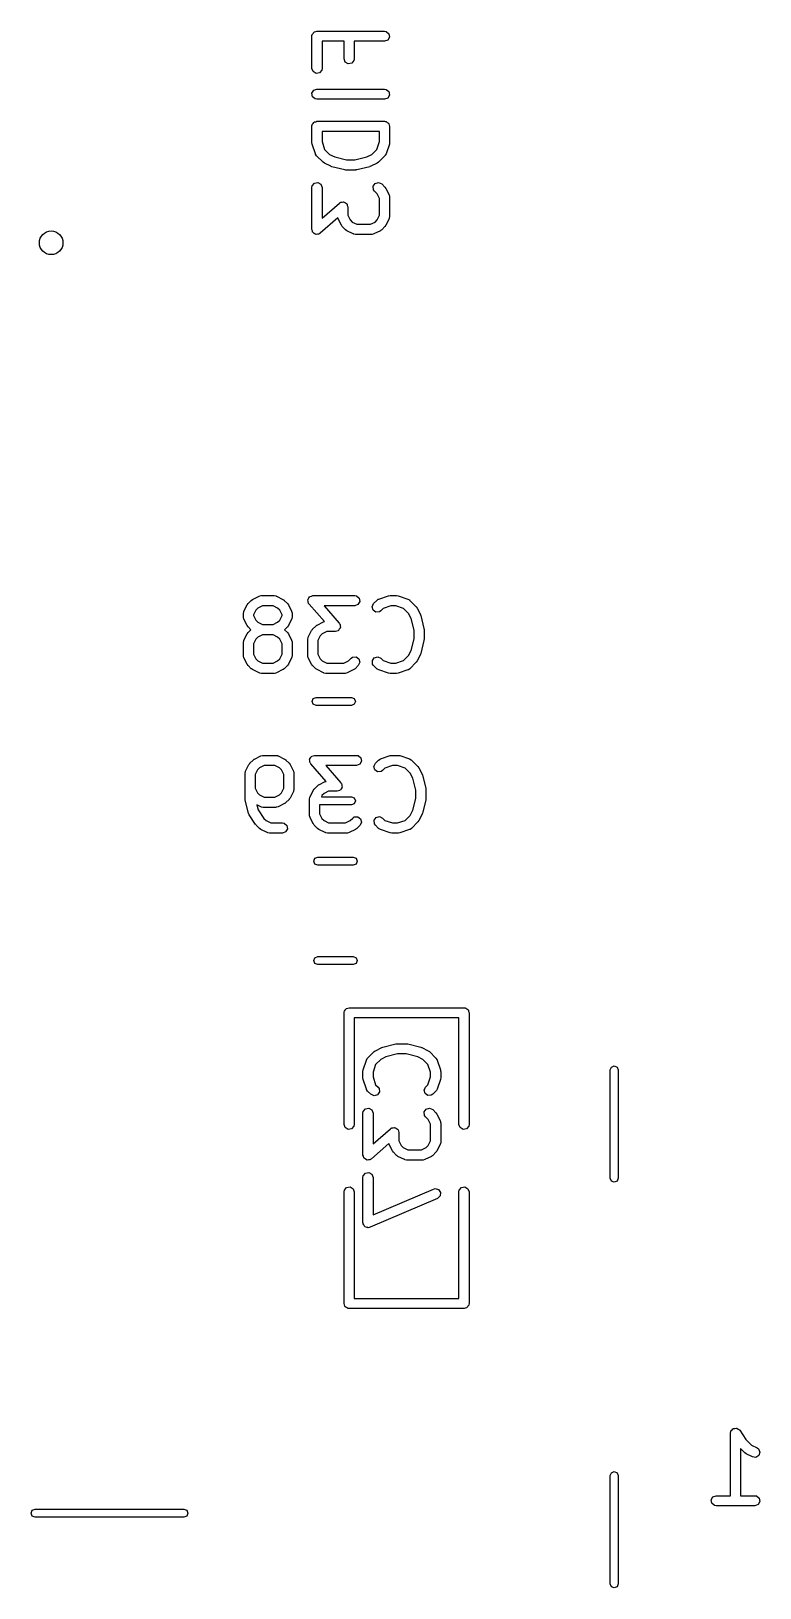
# Model space of a CAD drawing. Extents: x 0.35 to 2.92, y 0.34 to 2.34.
# Drawn here: x 0.388 to 0.813, y 1.217 to 2.123 of the extents above; entities that cross this region are included whole.
import ezdxf

# ---------------------------------------------------------------- set-up
doc = ezdxf.new("R2010")
doc.units = 0
doc.header["$MEASUREMENT"] = 0
doc.layers.add('BLACK', color=7, linetype='CONTINUOUS')

msp = doc.modelspace()

# ---------------------------------------------------------------- linework, layer by layer
at = {"layer": 'BLACK', "linetype": 'CONTINUOUS'}
for p, q in [((0.551954, 2.12093), (0.552021, 2.12132)), ((0.552021, 2.12132), (0.552514, 2.1219)), ((0.552514, 2.1219), (0.552898, 2.12257)), ((0.552898, 2.12257), (0.553148, 2.12266)), ((0.553148, 2.12266), (0.55332, 2.12286)), ((0.55332, 2.12286), (0.554075, 2.123)), ((0.554075, 2.123), (0.554796, 2.12326)), ((0.554796, 2.12326), (0.594166, 2.12326)), ((0.594166, 2.12326), (0.595176, 2.12308)), ((0.595176, 2.12308), (0.596723, 2.12178)), ((0.596723, 2.12178), (0.597074, 2.11979)), ((0.551843, 2.12031), (0.551911, 2.12069)), ((0.551843, 2.10156), (0.551843, 2.12031)), ((0.551888, 2.12082), (0.551954, 2.12093)), ((0.551911, 2.12069), (0.551888, 2.12082)), ((0.570591, 2.11735), (0.557749, 2.11735)), ((0.557749, 2.11735), (0.557749, 2.10156)), ((0.570591, 2.10718), (0.570591, 2.11735)), ((0.594166, 2.11735), (0.576496, 2.11735)), ((0.576496, 2.11735), (0.576496, 2.10718)), ((0.596064, 2.11804), (0.594166, 2.11735)), ((0.597074, 2.11979), (0.596064, 2.11804)), ((0.571282, 2.10528), (0.570591, 2.10718)), ((0.573031, 2.10427), (0.571282, 2.10528)), ((0.57502, 2.10463), (0.573031, 2.10427)), ((0.576318, 2.10617), (0.57502, 2.10463)), ((0.576496, 2.10718), (0.576318, 2.10617)), ((0.552534, 2.09966), (0.551843, 2.10156)), ((0.554283, 2.09865), (0.552534, 2.09966)), ((0.556272, 2.099), (0.554283, 2.09865)), ((0.557571, 2.10055), (0.556272, 2.099)), ((0.557749, 2.10156), (0.557571, 2.10055)), ((0.551888, 2.08707), (0.552898, 2.08882)), ((0.552239, 2.08508), (0.551888, 2.08707)), ((0.553786, 2.08379), (0.552239, 2.08508)), ((0.552898, 2.08882), (0.554796, 2.08951)), ((0.554796, 2.08951), (0.594166, 2.08951)), ((0.594166, 2.08951), (0.595176, 2.08933)), ((0.595176, 2.08933), (0.596723, 2.08804)), ((0.597074, 2.08605), (0.596064, 2.0843)), ((0.596723, 2.08804), (0.597074, 2.08605)), ((0.554796, 2.08361), (0.553786, 2.08379)), ((0.594166, 2.08361), (0.554796, 2.08361)), ((0.596064, 2.0843), (0.594166, 2.08361)), ((0.551843, 2.06781), (0.551911, 2.0682)), ((0.551843, 2.05844), (0.551843, 2.06781)), ((0.551888, 2.06832), (0.551954, 2.06844)), ((0.551911, 2.0682), (0.551888, 2.06832)), ((0.551954, 2.06844), (0.552021, 2.06882)), ((0.552021, 2.06882), (0.552514, 2.06941)), ((0.552514, 2.06941), (0.552898, 2.07007)), ((0.552898, 2.07007), (0.553148, 2.07017)), ((0.553148, 2.07017), (0.55332, 2.07037)), ((0.55332, 2.07037), (0.554075, 2.0705)), ((0.554075, 2.0705), (0.554796, 2.07076)), ((0.554796, 2.07076), (0.594166, 2.07076)), ((0.594166, 2.07076), (0.59455, 2.0707)), ((0.59455, 2.0707), (0.594679, 2.07072)), ((0.594679, 2.07072), (0.594792, 2.07065)), ((0.594792, 2.07065), (0.595176, 2.07059)), ((0.595176, 2.07059), (0.595764, 2.07009)), ((0.595764, 2.07009), (0.596428, 2.06971)), ((0.596428, 2.06971), (0.596519, 2.06946)), ((0.596519, 2.06946), (0.596723, 2.06929)), ((0.596723, 2.06929), (0.596856, 2.06853)), ((0.596856, 2.06853), (0.597119, 2.06781)), ((0.597119, 2.06781), (0.597119, 2.05844)), ((0.551865, 2.05838), (0.551843, 2.05844)), ((0.551995, 2.0575), (0.551865, 2.05838)), ((0.591213, 2.06486), (0.557749, 2.06486)), ((0.557749, 2.06486), (0.557749, 2.05892)), ((0.557749, 2.05892), (0.559252, 2.05441)), ((0.589711, 2.05441), (0.591213, 2.05892)), ((0.591213, 2.05892), (0.591213, 2.06486)), ((0.597119, 2.05844), (0.596966, 2.05757)), ((0.55387, 2.05188), (0.551995, 2.0575)), ((0.553979, 2.05174), (0.55387, 2.05188)), ((0.553995, 2.05157), (0.553979, 2.05174)), ((0.554583, 2.05073), (0.553995, 2.05157)), ((0.558332, 2.04698), (0.554583, 2.05073)), ((0.559252, 2.05441), (0.562169, 2.05149)), ((0.562169, 2.05149), (0.5652, 2.04998)), ((0.5652, 2.04998), (0.572032, 2.04827)), ((0.57693, 2.04827), (0.583762, 2.04998)), ((0.583762, 2.04998), (0.586793, 2.05149)), ((0.586793, 2.05149), (0.589711, 2.05441)), ((0.594379, 2.05073), (0.59063, 2.04698)), ((0.594454, 2.05089), (0.594379, 2.05073)), ((0.594604, 2.05098), (0.594454, 2.05089)), ((0.595093, 2.05188), (0.594604, 2.05098)), ((0.596967, 2.0575), (0.595093, 2.05188)), ((0.596966, 2.05757), (0.596967, 2.0575)), ((0.558391, 2.04695), (0.558332, 2.04698)), ((0.5591, 2.04642), (0.558391, 2.04695)), ((0.562849, 2.04455), (0.5591, 2.04642)), ((0.562988, 2.04453), (0.562849, 2.04455)), ((0.563454, 2.04433), (0.562988, 2.04453)), ((0.570953, 2.04245), (0.563454, 2.04433)), ((0.571089, 2.04246), (0.570953, 2.04245)), ((0.571669, 2.04236), (0.571089, 2.04246)), ((0.577293, 2.04236), (0.571669, 2.04236)), ((0.572032, 2.04827), (0.57693, 2.04827)), ((0.577421, 2.04241), (0.577293, 2.04236)), ((0.578009, 2.04245), (0.577421, 2.04241)), ((0.585508, 2.04433), (0.578009, 2.04245)), ((0.585624, 2.0444), (0.585508, 2.04433)), ((0.586113, 2.04455), (0.585624, 2.0444)), ((0.589862, 2.04642), (0.586113, 2.04455)), ((0.589906, 2.04647), (0.589862, 2.04642)), ((0.59063, 2.04698), (0.589906, 2.04647)), ((0.551843, 2.03219), (0.552021, 2.0332)), ((0.551843, 2.00782), (0.551843, 2.03219)), ((0.552021, 2.0332), (0.55332, 2.03475)), ((0.55332, 2.03475), (0.555309, 2.0351)), ((0.555309, 2.0351), (0.557058, 2.03409)), ((0.557058, 2.03409), (0.557749, 2.03219)), ((0.557749, 2.03219), (0.557749, 2.01433)), ((0.587564, 2.03296), (0.588723, 2.03461)), ((0.58774, 2.03094), (0.587564, 2.03296)), ((0.588329, 2.0301), (0.58774, 2.03094)), ((0.588723, 2.03461), (0.590674, 2.03513)), ((0.590674, 2.03513), (0.592504, 2.03428)), ((0.592504, 2.03428), (0.594379, 2.0324)), ((0.594379, 2.0324), (0.594886, 2.03168)), ((0.594886, 2.03168), (0.594932, 2.03164)), ((0.594932, 2.03164), (0.596807, 2.02789)), ((0.557749, 2.01433), (0.56785, 2.02317)), ((0.56785, 2.02317), (0.56823, 2.0234)), ((0.56823, 2.0234), (0.568318, 2.0235)), ((0.568318, 2.0235), (0.568438, 2.02352)), ((0.568438, 2.02352), (0.568727, 2.0237)), ((0.568727, 2.0237), (0.569523, 2.02371)), ((0.569523, 2.02371), (0.570307, 2.02385)), ((0.570307, 2.02385), (0.570511, 2.02373)), ((0.570511, 2.02373), (0.570746, 2.02374)), ((0.570746, 2.02374), (0.571367, 2.02324)), ((0.571367, 2.02324), (0.572056, 2.02284)), ((0.572056, 2.02284), (0.572137, 2.02262)), ((0.572137, 2.02262), (0.57232, 2.02247)), ((0.57232, 2.02247), (0.572475, 2.02169)), ((0.572475, 2.02169), (0.572747, 2.02094)), ((0.589865, 2.02857), (0.588329, 2.0301)), ((0.591213, 2.02587), (0.589865, 2.02857)), ((0.591213, 2.01602), (0.591213, 2.02587)), ((0.596807, 2.02789), (0.597099, 2.0269)), ((0.597099, 2.0269), (0.597058, 2.02673)), ((0.597058, 2.02673), (0.597119, 2.02657)), ((0.597119, 2.02657), (0.597119, 2.01532)), ((0.566985, 2.01456), (0.55674, 2.0056)), ((0.567153, 2.014), (0.566985, 2.01456)), ((0.569028, 2.01025), (0.567153, 2.014)), ((0.572747, 2.02094), (0.572747, 2.01602)), ((0.572747, 2.01602), (0.574096, 2.01332)), ((0.574096, 2.01332), (0.575293, 2.01212)), ((0.588667, 2.01212), (0.589865, 2.01332)), ((0.589865, 2.01332), (0.591213, 2.01602)), ((0.596807, 2.014), (0.594932, 2.01025)), ((0.596827, 2.01417), (0.596807, 2.014)), ((0.596941, 2.01431), (0.596827, 2.01417)), ((0.597119, 2.01532), (0.596941, 2.01431)), ((0.552116, 2.00707), (0.551843, 2.00782)), ((0.55227, 2.00629), (0.552116, 2.00707)), ((0.552454, 2.00614), (0.55227, 2.00629)), ((0.552534, 2.00592), (0.552454, 2.00614)), ((0.553224, 2.00552), (0.552534, 2.00592)), ((0.553844, 2.00502), (0.553224, 2.00552)), ((0.554079, 2.00503), (0.553844, 2.00502)), ((0.554283, 2.00491), (0.554079, 2.00503)), ((0.555067, 2.00505), (0.554283, 2.00491)), ((0.555863, 2.00507), (0.555067, 2.00505)), ((0.556152, 2.00524), (0.555863, 2.00507)), ((0.556272, 2.00526), (0.556152, 2.00524)), ((0.556361, 2.00537), (0.556272, 2.00526)), ((0.55674, 2.0056), (0.556361, 2.00537)), ((0.569075, 2.0102), (0.569028, 2.01025)), ((0.569581, 2.00948), (0.569075, 2.0102)), ((0.571456, 2.00761), (0.569581, 2.00948)), ((0.571514, 2.00758), (0.571456, 2.00761)), ((0.572223, 2.00705), (0.571514, 2.00758)), ((0.575973, 2.00518), (0.572223, 2.00705)), ((0.575293, 2.01212), (0.57799, 2.01077)), ((0.576148, 2.00516), (0.575973, 2.00518)), ((0.576283, 2.00504), (0.576148, 2.00516)), ((0.577293, 2.00487), (0.576283, 2.00504)), ((0.586667, 2.00487), (0.577293, 2.00487)), ((0.57799, 2.01077), (0.58597, 2.01077)), ((0.58597, 2.01077), (0.588667, 2.01212)), ((0.586833, 2.00493), (0.586667, 2.00487)), ((0.587005, 2.00489), (0.586833, 2.00493)), ((0.587988, 2.00518), (0.587005, 2.00489)), ((0.591737, 2.00705), (0.587988, 2.00518)), ((0.591781, 2.0071), (0.591737, 2.00705)), ((0.592504, 2.00761), (0.591781, 2.0071)), ((0.594379, 2.00948), (0.592504, 2.00761)), ((0.594406, 2.00954), (0.594379, 2.00948)), ((0.594932, 2.01025), (0.594406, 2.00954)), ((0.512276, 1.78543), (0.514151, 1.78918)), ((0.514151, 1.78918), (0.514677, 1.78989)), ((0.514677, 1.78989), (0.514704, 1.78994)), ((0.514704, 1.78994), (0.516579, 1.79182)), ((0.516579, 1.79182), (0.517302, 1.79232)), ((0.517302, 1.79232), (0.517346, 1.79237)), ((0.517346, 1.79237), (0.521096, 1.79425)), ((0.519219, 1.78611), (0.51787, 1.78341)), ((0.520416, 1.7873), (0.519219, 1.78611)), ((0.523113, 1.78865), (0.520416, 1.7873)), ((0.521096, 1.79425), (0.522079, 1.79454)), ((0.522079, 1.79454), (0.52225, 1.7945)), ((0.52225, 1.7945), (0.522416, 1.79456)), ((0.522416, 1.79456), (0.529915, 1.79456)), ((0.529218, 1.78865), (0.523113, 1.78865)), ((0.531916, 1.7873), (0.529218, 1.78865)), ((0.529915, 1.79456), (0.530925, 1.79438)), ((0.530925, 1.79438), (0.53106, 1.79427)), ((0.53106, 1.79427), (0.531236, 1.79425)), ((0.531236, 1.79425), (0.534985, 1.79237)), ((0.533113, 1.78611), (0.531916, 1.7873)), ((0.534462, 1.78341), (0.533113, 1.78611)), ((0.534985, 1.79237), (0.535694, 1.79185)), ((0.535694, 1.79185), (0.535753, 1.79182)), ((0.535753, 1.79182), (0.537627, 1.78994)), ((0.537627, 1.78994), (0.538134, 1.78922)), ((0.538134, 1.78922), (0.538181, 1.78918)), ((0.538181, 1.78918), (0.540055, 1.78543)), ((0.549505, 1.79212), (0.549622, 1.79232)), ((0.549643, 1.79133), (0.549505, 1.79212)), ((0.549617, 1.79256), (0.550116, 1.79318)), ((0.549622, 1.79232), (0.549617, 1.79256)), ((0.549659, 1.79054), (0.549643, 1.79133)), ((0.549834, 1.79025), (0.549659, 1.79054)), ((0.549855, 1.79013), (0.549834, 1.79025)), ((0.54996, 1.79004), (0.549855, 1.79013)), ((0.55019, 1.78966), (0.54996, 1.79004)), ((0.550116, 1.79318), (0.550514, 1.79387)), ((0.559155, 1.77942), (0.55019, 1.78966)), ((0.550514, 1.79387), (0.550736, 1.79395)), ((0.550736, 1.79395), (0.550883, 1.79413)), ((0.550883, 1.79413), (0.551664, 1.79429)), ((0.551664, 1.79429), (0.552412, 1.79456)), ((0.552412, 1.79456), (0.576784, 1.79456)), ((0.576784, 1.78865), (0.55892, 1.78865)), ((0.55892, 1.78865), (0.567758, 1.77855)), ((0.576784, 1.79456), (0.577794, 1.79438)), ((0.578682, 1.78934), (0.576784, 1.78865)), ((0.577794, 1.79438), (0.579342, 1.79308)), ((0.579692, 1.79109), (0.578682, 1.78934)), ((0.579342, 1.79308), (0.579692, 1.79109)), ((0.586966, 1.78811), (0.58782, 1.78994)), ((0.587489, 1.78616), (0.586966, 1.78811)), ((0.589144, 1.785), (0.587489, 1.78616)), ((0.58782, 1.78994), (0.589695, 1.79182)), ((0.589695, 1.79182), (0.590535, 1.79241)), ((0.590535, 1.79241), (0.59071, 1.79242)), ((0.59071, 1.79242), (0.590849, 1.79253)), ((0.590849, 1.79253), (0.596473, 1.79441)), ((0.591996, 1.78577), (0.591156, 1.78518)), ((0.593378, 1.78715), (0.591996, 1.78577)), ((0.597886, 1.78865), (0.593378, 1.78715)), ((0.596473, 1.79441), (0.597346, 1.79454)), ((0.597346, 1.79454), (0.597407, 1.79456)), ((0.597407, 1.79456), (0.601156, 1.79456)), ((0.600677, 1.78865), (0.597886, 1.78865)), ((0.605186, 1.78715), (0.600677, 1.78865)), ((0.601156, 1.79456), (0.602026, 1.79441)), ((0.602026, 1.79441), (0.60209, 1.79441)), ((0.60209, 1.79441), (0.607714, 1.79253)), ((0.608103, 1.78423), (0.605186, 1.78715)), ((0.607714, 1.79253), (0.608616, 1.79204)), ((0.608616, 1.79204), (0.608709, 1.79189)), ((0.608709, 1.79189), (0.608869, 1.79182)), ((0.608869, 1.79182), (0.612618, 1.78807)), ((0.612618, 1.78807), (0.613124, 1.78735)), ((0.613124, 1.78735), (0.613171, 1.7873)), ((0.613171, 1.7873), (0.615046, 1.78355)), ((0.511964, 1.78411), (0.512142, 1.78512)), ((0.511964, 1.78223), (0.511964, 1.78411)), ((0.512025, 1.78207), (0.511964, 1.78223)), ((0.511984, 1.78189), (0.512025, 1.78207)), ((0.512276, 1.78091), (0.511984, 1.78189)), ((0.512142, 1.78512), (0.512256, 1.78525)), ((0.512256, 1.78525), (0.512276, 1.78543)), ((0.514151, 1.77716), (0.512276, 1.78091)), ((0.514198, 1.77712), (0.514151, 1.77716)), ((0.514704, 1.77639), (0.514198, 1.77712)), ((0.51787, 1.78341), (0.51787, 1.78293)), ((0.51787, 1.78293), (0.519219, 1.78023)), ((0.519219, 1.78023), (0.520416, 1.77903)), ((0.520416, 1.77903), (0.523113, 1.77769)), ((0.523113, 1.77769), (0.529218, 1.77769)), ((0.529218, 1.77769), (0.531916, 1.77903)), ((0.531916, 1.77903), (0.533113, 1.78023)), ((0.533113, 1.78023), (0.534462, 1.78293)), ((0.534462, 1.78293), (0.534462, 1.78341)), ((0.538181, 1.77716), (0.537655, 1.77645)), ((0.540055, 1.78091), (0.538181, 1.77716)), ((0.540055, 1.78543), (0.540348, 1.78444)), ((0.540075, 1.78109), (0.540055, 1.78091)), ((0.540189, 1.78122), (0.540075, 1.78109)), ((0.540367, 1.78223), (0.540189, 1.78122)), ((0.540348, 1.78444), (0.540307, 1.78427)), ((0.540307, 1.78427), (0.540367, 1.78411)), ((0.540367, 1.78411), (0.540367, 1.78223)), ((0.552199, 1.77495), (0.554074, 1.77682)), ((0.554074, 1.77682), (0.554797, 1.77733)), ((0.554797, 1.77733), (0.554841, 1.77737)), ((0.554841, 1.77737), (0.558591, 1.77925)), ((0.558591, 1.77925), (0.559155, 1.77942)), ((0.567758, 1.77855), (0.567988, 1.77817)), ((0.567988, 1.77817), (0.568093, 1.77808)), ((0.568093, 1.77808), (0.568114, 1.77796)), ((0.568114, 1.77796), (0.568289, 1.77767)), ((0.568289, 1.77767), (0.568305, 1.77688)), ((0.568305, 1.77688), (0.568444, 1.77609)), ((0.591156, 1.78518), (0.589144, 1.785)), ((0.609619, 1.7812), (0.608103, 1.78423)), ((0.611327, 1.77437), (0.609619, 1.7812)), ((0.615046, 1.78355), (0.615191, 1.78306)), ((0.615191, 1.78306), (0.61527, 1.78295)), ((0.61527, 1.78295), (0.617144, 1.77545)), ((0.511964, 1.76723), (0.512142, 1.76824)), ((0.512142, 1.76824), (0.512256, 1.76838)), ((0.512256, 1.76838), (0.512276, 1.76855)), ((0.512276, 1.76855), (0.514151, 1.7723)), ((0.514151, 1.7723), (0.514677, 1.77301)), ((0.514677, 1.77301), (0.514704, 1.77307)), ((0.516366, 1.77473), (0.514704, 1.77639)), ((0.514704, 1.77307), (0.516366, 1.77473)), ((0.519219, 1.76923), (0.51787, 1.76654)), ((0.520416, 1.77043), (0.519219, 1.76923)), ((0.523113, 1.77178), (0.520416, 1.77043)), ((0.529218, 1.77178), (0.523113, 1.77178)), ((0.531916, 1.77043), (0.529218, 1.77178)), ((0.533113, 1.76923), (0.531916, 1.77043)), ((0.534462, 1.76654), (0.533113, 1.76923)), ((0.537627, 1.77639), (0.535966, 1.77473)), ((0.535966, 1.77473), (0.537627, 1.77307)), ((0.537655, 1.77645), (0.537627, 1.77639)), ((0.537627, 1.77307), (0.538134, 1.77235)), ((0.538134, 1.77235), (0.538181, 1.7723)), ((0.538181, 1.7723), (0.540055, 1.76855)), ((0.540055, 1.76855), (0.540348, 1.76757)), ((0.54946, 1.76911), (0.549638, 1.77012)), ((0.54946, 1.75973), (0.54946, 1.76911)), ((0.549638, 1.77012), (0.549751, 1.77025)), ((0.549751, 1.77025), (0.549771, 1.77043)), ((0.549771, 1.77043), (0.551646, 1.77418)), ((0.551646, 1.77418), (0.552172, 1.77489)), ((0.552172, 1.77489), (0.552199, 1.77495)), ((0.556714, 1.77111), (0.555365, 1.76841)), ((0.555365, 1.76841), (0.555365, 1.76043)), ((0.557911, 1.77231), (0.556714, 1.77111)), ((0.560609, 1.77365), (0.557911, 1.77231)), ((0.565536, 1.77365), (0.560609, 1.77365)), ((0.566284, 1.77393), (0.565536, 1.77365)), ((0.567065, 1.77408), (0.566284, 1.77393)), ((0.567212, 1.77426), (0.567065, 1.77408)), ((0.567434, 1.77435), (0.567212, 1.77426)), ((0.567832, 1.77503), (0.567434, 1.77435)), ((0.568331, 1.77566), (0.567832, 1.77503)), ((0.568444, 1.77609), (0.568326, 1.77589)), ((0.568326, 1.77589), (0.568331, 1.77566)), ((0.609619, 1.76264), (0.611327, 1.76947)), ((0.611327, 1.76947), (0.611327, 1.77437)), ((0.617144, 1.76839), (0.61527, 1.76089)), ((0.617232, 1.76911), (0.61713, 1.76853)), ((0.61713, 1.76853), (0.617144, 1.76839)), ((0.617144, 1.77545), (0.617186, 1.77486)), ((0.617186, 1.77486), (0.617232, 1.77473)), ((0.617232, 1.77473), (0.617232, 1.76911)), ((0.511964, 1.75973), (0.511964, 1.76723)), ((0.512025, 1.75957), (0.511964, 1.75973)), ((0.511984, 1.7594), (0.512025, 1.75957)), ((0.512276, 1.75841), (0.511984, 1.7594)), ((0.51787, 1.76654), (0.51787, 1.76043)), ((0.51787, 1.76043), (0.519219, 1.75773)), ((0.533113, 1.75773), (0.534462, 1.76043)), ((0.534462, 1.76043), (0.534462, 1.76654)), ((0.540075, 1.75859), (0.540055, 1.75841)), ((0.540189, 1.75872), (0.540075, 1.75859)), ((0.540367, 1.75973), (0.540189, 1.75872)), ((0.540348, 1.76757), (0.540307, 1.7674)), ((0.540307, 1.7674), (0.540367, 1.76723)), ((0.540367, 1.76723), (0.540367, 1.75973)), ((0.54952, 1.75957), (0.54946, 1.75973)), ((0.549479, 1.7594), (0.54952, 1.75957)), ((0.549771, 1.75841), (0.549479, 1.7594)), ((0.555365, 1.76043), (0.556714, 1.75773)), ((0.574696, 1.75807), (0.575536, 1.75866)), ((0.575536, 1.75866), (0.577549, 1.75884)), ((0.577549, 1.75884), (0.579203, 1.75768)), ((0.588214, 1.7584), (0.590165, 1.75893)), ((0.590165, 1.75893), (0.591996, 1.75807)), ((0.605186, 1.75669), (0.608103, 1.75961)), ((0.608103, 1.75961), (0.609619, 1.76264)), ((0.615046, 1.76029), (0.613171, 1.75654)), ((0.615062, 1.76043), (0.615046, 1.76029)), ((0.61527, 1.76089), (0.615062, 1.76043)), ((0.514151, 1.75466), (0.512276, 1.75841)), ((0.514198, 1.75462), (0.514151, 1.75466)), ((0.514704, 1.7539), (0.514198, 1.75462)), ((0.516579, 1.75202), (0.514704, 1.7539)), ((0.516637, 1.752), (0.516579, 1.75202)), ((0.517346, 1.75147), (0.516637, 1.752)), ((0.521096, 1.74959), (0.517346, 1.75147)), ((0.519219, 1.75773), (0.520416, 1.75654)), ((0.520416, 1.75654), (0.523113, 1.75519)), ((0.521271, 1.74957), (0.521096, 1.74959)), ((0.521406, 1.74946), (0.521271, 1.74957)), ((0.523113, 1.75519), (0.529218, 1.75519)), ((0.529218, 1.75519), (0.531916, 1.75654)), ((0.531236, 1.74959), (0.530253, 1.7493)), ((0.534985, 1.75147), (0.531236, 1.74959)), ((0.531916, 1.75654), (0.533113, 1.75773)), ((0.53503, 1.75152), (0.534985, 1.75147)), ((0.535753, 1.75202), (0.53503, 1.75152)), ((0.537627, 1.7539), (0.535753, 1.75202)), ((0.537655, 1.75396), (0.537627, 1.7539)), ((0.538181, 1.75466), (0.537655, 1.75396)), ((0.540055, 1.75841), (0.538181, 1.75466)), ((0.551646, 1.75466), (0.549771, 1.75841)), ((0.551693, 1.75462), (0.551646, 1.75466)), ((0.552199, 1.7539), (0.551693, 1.75462)), ((0.554074, 1.75202), (0.552199, 1.7539)), ((0.554132, 1.752), (0.554074, 1.75202)), ((0.554841, 1.75147), (0.554132, 1.752)), ((0.558591, 1.74959), (0.554841, 1.75147)), ((0.556714, 1.75773), (0.557911, 1.75654)), ((0.557911, 1.75654), (0.560609, 1.75519)), ((0.558766, 1.74957), (0.558591, 1.74959)), ((0.558902, 1.74946), (0.558766, 1.74957)), ((0.560609, 1.75519), (0.570463, 1.75519)), ((0.570463, 1.75519), (0.57316, 1.75654)), ((0.572481, 1.74959), (0.571498, 1.7493)), ((0.57623, 1.75147), (0.572481, 1.74959)), ((0.57316, 1.75654), (0.574696, 1.75807)), ((0.576274, 1.75152), (0.57623, 1.75147)), ((0.576998, 1.75202), (0.576274, 1.75152)), ((0.578872, 1.7539), (0.576998, 1.75202)), ((0.579726, 1.75573), (0.578872, 1.7539)), ((0.579203, 1.75768), (0.579726, 1.75573)), ((0.587056, 1.75675), (0.588214, 1.7584)), ((0.587232, 1.75474), (0.587056, 1.75675)), ((0.58782, 1.7539), (0.587232, 1.75474)), ((0.589695, 1.75202), (0.58782, 1.7539)), ((0.589855, 1.75195), (0.589695, 1.75202)), ((0.589947, 1.7518), (0.589855, 1.75195)), ((0.590849, 1.75131), (0.589947, 1.7518)), ((0.596473, 1.74943), (0.590849, 1.75131)), ((0.591996, 1.75807), (0.593378, 1.75669)), ((0.593378, 1.75669), (0.597886, 1.75519)), ((0.597886, 1.75519), (0.600677, 1.75519)), ((0.600677, 1.75519), (0.605186, 1.75669)), ((0.607714, 1.75131), (0.60209, 1.74943)), ((0.607853, 1.75142), (0.607714, 1.75131)), ((0.608029, 1.75143), (0.607853, 1.75142)), ((0.608869, 1.75202), (0.608029, 1.75143)), ((0.612618, 1.75577), (0.608869, 1.75202)), ((0.612645, 1.75583), (0.612618, 1.75577)), ((0.613171, 1.75654), (0.612645, 1.75583)), ((0.522416, 1.74928), (0.521406, 1.74946)), ((0.529915, 1.74928), (0.522416, 1.74928)), ((0.530081, 1.74934), (0.529915, 1.74928)), ((0.530253, 1.7493), (0.530081, 1.74934)), ((0.559911, 1.74928), (0.558902, 1.74946)), ((0.57116, 1.74928), (0.559911, 1.74928)), ((0.571326, 1.74934), (0.57116, 1.74928)), ((0.571498, 1.7493), (0.571326, 1.74934)), ((0.596537, 1.74944), (0.596473, 1.74943)), ((0.597407, 1.74928), (0.596537, 1.74944)), ((0.601156, 1.74928), (0.597407, 1.74928)), ((0.601217, 1.7493), (0.601156, 1.74928)), ((0.60209, 1.74943), (0.601217, 1.7493)), ((0.551951, 1.73294), (0.552643, 1.73461)), ((0.552643, 1.73127), (0.551951, 1.73294)), ((0.552643, 1.73461), (0.554313, 1.7353)), ((0.554313, 1.7353), (0.574884, 1.7353)), ((0.574884, 1.7353), (0.576554, 1.73461)), ((0.576554, 1.73461), (0.577246, 1.73294)), ((0.577246, 1.73294), (0.576554, 1.73127)), ((0.554313, 1.73057), (0.552643, 1.73127)), ((0.574884, 1.73057), (0.554313, 1.73057)), ((0.576554, 1.73127), (0.574884, 1.73057)), ((0.513276, 1.69243), (0.515151, 1.69618)), ((0.515151, 1.69618), (0.515677, 1.69689)), ((0.515677, 1.69689), (0.515704, 1.69694)), ((0.515704, 1.69694), (0.517579, 1.69882)), ((0.517579, 1.69882), (0.518302, 1.69932)), ((0.518302, 1.69932), (0.518346, 1.69937)), ((0.518346, 1.69937), (0.522096, 1.70125)), ((0.524113, 1.69565), (0.521416, 1.6943)), ((0.522096, 1.70125), (0.523079, 1.70154)), ((0.523079, 1.70154), (0.52325, 1.7015)), ((0.52325, 1.7015), (0.523416, 1.70156)), ((0.523416, 1.70156), (0.530915, 1.70156)), ((0.530218, 1.69565), (0.524113, 1.69565)), ((0.532916, 1.6943), (0.530218, 1.69565)), ((0.530915, 1.70156), (0.531925, 1.70138)), ((0.531925, 1.70138), (0.53206, 1.70127)), ((0.53206, 1.70127), (0.532236, 1.70125)), ((0.532236, 1.70125), (0.535985, 1.69937)), ((0.535985, 1.69937), (0.536694, 1.69885)), ((0.536694, 1.69885), (0.536753, 1.69882)), ((0.536753, 1.69882), (0.538627, 1.69694)), ((0.538627, 1.69694), (0.539134, 1.69622)), ((0.539134, 1.69622), (0.539181, 1.69618)), ((0.539181, 1.69618), (0.541055, 1.69243)), ((0.550505, 1.69912), (0.550622, 1.69932)), ((0.550643, 1.69833), (0.550505, 1.69912)), ((0.550617, 1.69956), (0.551116, 1.70018)), ((0.550622, 1.69932), (0.550617, 1.69956)), ((0.550659, 1.69754), (0.550643, 1.69833)), ((0.550834, 1.69725), (0.550659, 1.69754)), ((0.550855, 1.69713), (0.550834, 1.69725)), ((0.55096, 1.69704), (0.550855, 1.69713)), ((0.55119, 1.69666), (0.55096, 1.69704)), ((0.551116, 1.70018), (0.551514, 1.70087)), ((0.560155, 1.68642), (0.55119, 1.69666)), ((0.551514, 1.70087), (0.551736, 1.70095)), ((0.551736, 1.70095), (0.551883, 1.70113)), ((0.551883, 1.70113), (0.552664, 1.70129)), ((0.552664, 1.70129), (0.553412, 1.70156)), ((0.553412, 1.70156), (0.577784, 1.70156)), ((0.577784, 1.69565), (0.55992, 1.69565)), ((0.55992, 1.69565), (0.568758, 1.68555)), ((0.577784, 1.70156), (0.578794, 1.70138)), ((0.579682, 1.69634), (0.577784, 1.69565)), ((0.578794, 1.70138), (0.580342, 1.70008)), ((0.580692, 1.69809), (0.579682, 1.69634)), ((0.580342, 1.70008), (0.580692, 1.69809)), ((0.587966, 1.69511), (0.58882, 1.69694)), ((0.588489, 1.69316), (0.587966, 1.69511)), ((0.58882, 1.69694), (0.590695, 1.69882)), ((0.590695, 1.69882), (0.591535, 1.69941)), ((0.591535, 1.69941), (0.59171, 1.69942)), ((0.59171, 1.69942), (0.591849, 1.69953)), ((0.591849, 1.69953), (0.597473, 1.70141)), ((0.598886, 1.69565), (0.594378, 1.69415)), ((0.597473, 1.70141), (0.598346, 1.70154)), ((0.598346, 1.70154), (0.598407, 1.70156)), ((0.598407, 1.70156), (0.602156, 1.70156)), ((0.601677, 1.69565), (0.598886, 1.69565)), ((0.606186, 1.69415), (0.601677, 1.69565)), ((0.602156, 1.70156), (0.603026, 1.70141)), ((0.603026, 1.70141), (0.60309, 1.70141)), ((0.60309, 1.70141), (0.608714, 1.69953)), ((0.608714, 1.69953), (0.609616, 1.69904)), ((0.609616, 1.69904), (0.609709, 1.69889)), ((0.609709, 1.69889), (0.609869, 1.69882)), ((0.609869, 1.69882), (0.613618, 1.69507)), ((0.512964, 1.69111), (0.513142, 1.69212)), ((0.512964, 1.67611), (0.512964, 1.69111)), ((0.513142, 1.69212), (0.513256, 1.69225)), ((0.513256, 1.69225), (0.513276, 1.69243)), ((0.520219, 1.69311), (0.51887, 1.69041)), ((0.51887, 1.69041), (0.51887, 1.68243)), ((0.521416, 1.6943), (0.520219, 1.69311)), ((0.534113, 1.69311), (0.532916, 1.6943)), ((0.535462, 1.69041), (0.534113, 1.69311)), ((0.535462, 1.68243), (0.535462, 1.69041)), ((0.541055, 1.69243), (0.541348, 1.69144)), ((0.541348, 1.69144), (0.541307, 1.69127)), ((0.541307, 1.69127), (0.541367, 1.69111)), ((0.541367, 1.69111), (0.541367, 1.68173)), ((0.555841, 1.68437), (0.559591, 1.68625)), ((0.559591, 1.68625), (0.560155, 1.68642)), ((0.590144, 1.692), (0.588489, 1.69316)), ((0.592156, 1.69218), (0.590144, 1.692)), ((0.592996, 1.69277), (0.592156, 1.69218)), ((0.594378, 1.69415), (0.592996, 1.69277)), ((0.609103, 1.69123), (0.606186, 1.69415)), ((0.610619, 1.6882), (0.609103, 1.69123)), ((0.612327, 1.68137), (0.610619, 1.6882)), ((0.613618, 1.69507), (0.614124, 1.69435)), ((0.614124, 1.69435), (0.614171, 1.6943)), ((0.614171, 1.6943), (0.616046, 1.69055)), ((0.616046, 1.69055), (0.616191, 1.69006)), ((0.616191, 1.69006), (0.61627, 1.68995)), ((0.61627, 1.68995), (0.618144, 1.68245)), ((0.51887, 1.68243), (0.520219, 1.67973)), ((0.520219, 1.67973), (0.521416, 1.67854)), ((0.521416, 1.67854), (0.524113, 1.67719)), ((0.524113, 1.67719), (0.530218, 1.67719)), ((0.530218, 1.67719), (0.532916, 1.67854)), ((0.532916, 1.67854), (0.534113, 1.67973)), ((0.534113, 1.67973), (0.535462, 1.68243)), ((0.541055, 1.68041), (0.539181, 1.67666)), ((0.541075, 1.68059), (0.541055, 1.68041)), ((0.541189, 1.68072), (0.541075, 1.68059)), ((0.541367, 1.68173), (0.541189, 1.68072)), ((0.55046, 1.67611), (0.550638, 1.67712)), ((0.550638, 1.67712), (0.550751, 1.67725)), ((0.550751, 1.67725), (0.550771, 1.67743)), ((0.550771, 1.67743), (0.552646, 1.68118)), ((0.552646, 1.68118), (0.553172, 1.68189)), ((0.553172, 1.68189), (0.553199, 1.68195)), ((0.553199, 1.68195), (0.555074, 1.68382)), ((0.555074, 1.68382), (0.555797, 1.68433)), ((0.555797, 1.68433), (0.555841, 1.68437)), ((0.557714, 1.67811), (0.557372, 1.67743)), ((0.557372, 1.67743), (0.574884, 1.67743)), ((0.558911, 1.67931), (0.557714, 1.67811)), ((0.561609, 1.68065), (0.558911, 1.67931)), ((0.566536, 1.68065), (0.561609, 1.68065)), ((0.567284, 1.68093), (0.566536, 1.68065)), ((0.568065, 1.68108), (0.567284, 1.68093)), ((0.568212, 1.68126), (0.568065, 1.68108)), ((0.568434, 1.68135), (0.568212, 1.68126)), ((0.568832, 1.68203), (0.568434, 1.68135)), ((0.568758, 1.68555), (0.568988, 1.68517)), ((0.569331, 1.68266), (0.568832, 1.68203)), ((0.568988, 1.68517), (0.569093, 1.68508)), ((0.569093, 1.68508), (0.569114, 1.68496)), ((0.569114, 1.68496), (0.569289, 1.68467)), ((0.569289, 1.68467), (0.569305, 1.68388)), ((0.569305, 1.68388), (0.569444, 1.68309)), ((0.569444, 1.68309), (0.569326, 1.68289)), ((0.569326, 1.68289), (0.569331, 1.68266)), ((0.574884, 1.67743), (0.576554, 1.67673)), ((0.612327, 1.67647), (0.612327, 1.68137)), ((0.618144, 1.68245), (0.618186, 1.68186)), ((0.618186, 1.68186), (0.618232, 1.68173)), ((0.618232, 1.68173), (0.618232, 1.67611)), ((0.513011, 1.67598), (0.512964, 1.67611)), ((0.513053, 1.67539), (0.513011, 1.67598)), ((0.514927, 1.66789), (0.513053, 1.67539)), ((0.522096, 1.67159), (0.519803, 1.67274)), ((0.519803, 1.67274), (0.520532, 1.66982)), ((0.520532, 1.66982), (0.523836, 1.66487)), ((0.522271, 1.67157), (0.522096, 1.67159)), ((0.522406, 1.67146), (0.522271, 1.67157)), ((0.523416, 1.67128), (0.522406, 1.67146)), ((0.530915, 1.67128), (0.523416, 1.67128)), ((0.531081, 1.67134), (0.530915, 1.67128)), ((0.531253, 1.6713), (0.531081, 1.67134)), ((0.532236, 1.67159), (0.531253, 1.6713)), ((0.535985, 1.67347), (0.532236, 1.67159)), ((0.53603, 1.67351), (0.535985, 1.67347)), ((0.536753, 1.67402), (0.53603, 1.67351)), ((0.538627, 1.6759), (0.536753, 1.67402)), ((0.538655, 1.67595), (0.538627, 1.6759)), ((0.539181, 1.67666), (0.538655, 1.67595)), ((0.55046, 1.66673), (0.55046, 1.67611)), ((0.574884, 1.6727), (0.556365, 1.6727)), ((0.556365, 1.6727), (0.556365, 1.66743)), ((0.576554, 1.67339), (0.574884, 1.6727)), ((0.576554, 1.67673), (0.577246, 1.67506)), ((0.577246, 1.67506), (0.576554, 1.67339)), ((0.609103, 1.66661), (0.610619, 1.66964)), ((0.610619, 1.66964), (0.612327, 1.67647)), ((0.618144, 1.67539), (0.61627, 1.66789)), ((0.618232, 1.67611), (0.61813, 1.67553)), ((0.61813, 1.67553), (0.618144, 1.67539)), ((0.514937, 1.66788), (0.514927, 1.66789)), ((0.515335, 1.66697), (0.514937, 1.66788)), ((0.519085, 1.66135), (0.515335, 1.66697)), ((0.519195, 1.66127), (0.519085, 1.66135)), ((0.519453, 1.6609), (0.519195, 1.66127)), ((0.521328, 1.65902), (0.519453, 1.6609)), ((0.521387, 1.659), (0.521328, 1.65902)), ((0.522096, 1.65847), (0.521387, 1.659)), ((0.523836, 1.66487), (0.525165, 1.66354)), ((0.525165, 1.66354), (0.527863, 1.66219)), ((0.527863, 1.66219), (0.534665, 1.66219)), ((0.534665, 1.66219), (0.535675, 1.66201)), ((0.535675, 1.66201), (0.537222, 1.66071)), ((0.537222, 1.66071), (0.537573, 1.65872)), ((0.55052, 1.66657), (0.55046, 1.66673)), ((0.550479, 1.6664), (0.55052, 1.66657)), ((0.550771, 1.66541), (0.550479, 1.6664)), ((0.552646, 1.66166), (0.550771, 1.66541)), ((0.552693, 1.66162), (0.552646, 1.66166)), ((0.553199, 1.6609), (0.552693, 1.66162)), ((0.555074, 1.65902), (0.553199, 1.6609)), ((0.555132, 1.659), (0.555074, 1.65902)), ((0.555841, 1.65847), (0.555132, 1.659)), ((0.556365, 1.66743), (0.557714, 1.66473)), ((0.557714, 1.66473), (0.558911, 1.66354)), ((0.558911, 1.66354), (0.561609, 1.66219)), ((0.561609, 1.66219), (0.571463, 1.66219)), ((0.571463, 1.66219), (0.57416, 1.66354)), ((0.57416, 1.66354), (0.575696, 1.66507)), ((0.575696, 1.66507), (0.576536, 1.66566)), ((0.576536, 1.66566), (0.578549, 1.66584)), ((0.577998, 1.65902), (0.577274, 1.65852)), ((0.579872, 1.6609), (0.577998, 1.65902)), ((0.578549, 1.66584), (0.580203, 1.66468)), ((0.580726, 1.66273), (0.579872, 1.6609)), ((0.580203, 1.66468), (0.580726, 1.66273)), ((0.588056, 1.66375), (0.589214, 1.6654)), ((0.588232, 1.66174), (0.588056, 1.66375)), ((0.58882, 1.6609), (0.588232, 1.66174)), ((0.590695, 1.65902), (0.58882, 1.6609)), ((0.589214, 1.6654), (0.591165, 1.66593)), ((0.590855, 1.65895), (0.590695, 1.65902)), ((0.590947, 1.6588), (0.590855, 1.65895)), ((0.591165, 1.66593), (0.592996, 1.66507)), ((0.592996, 1.66507), (0.594378, 1.66369)), ((0.594378, 1.66369), (0.598886, 1.66219)), ((0.598886, 1.66219), (0.601677, 1.66219)), ((0.601677, 1.66219), (0.606186, 1.66369)), ((0.606186, 1.66369), (0.609103, 1.66661)), ((0.609869, 1.65902), (0.609029, 1.65843)), ((0.613618, 1.66277), (0.609869, 1.65902)), ((0.613645, 1.66283), (0.613618, 1.66277)), ((0.614171, 1.66354), (0.613645, 1.66283)), ((0.616046, 1.66729), (0.614171, 1.66354)), ((0.616062, 1.66743), (0.616046, 1.66729)), ((0.61627, 1.66789), (0.616062, 1.66743)), ((0.525845, 1.65659), (0.522096, 1.65847)), ((0.526021, 1.65657), (0.525845, 1.65659)), ((0.526156, 1.65646), (0.526021, 1.65657)), ((0.527166, 1.65628), (0.526156, 1.65646)), ((0.534665, 1.65628), (0.527166, 1.65628)), ((0.536563, 1.65697), (0.534665, 1.65628)), ((0.537573, 1.65872), (0.536563, 1.65697)), ((0.559591, 1.65659), (0.555841, 1.65847)), ((0.559766, 1.65657), (0.559591, 1.65659)), ((0.559902, 1.65646), (0.559766, 1.65657)), ((0.560911, 1.65628), (0.559902, 1.65646)), ((0.57216, 1.65628), (0.560911, 1.65628)), ((0.572326, 1.65634), (0.57216, 1.65628)), ((0.572498, 1.6563), (0.572326, 1.65634)), ((0.573481, 1.65659), (0.572498, 1.6563)), ((0.57723, 1.65847), (0.573481, 1.65659)), ((0.577274, 1.65852), (0.57723, 1.65847)), ((0.591849, 1.65831), (0.590947, 1.6588)), ((0.597473, 1.65643), (0.591849, 1.65831)), ((0.597537, 1.65644), (0.597473, 1.65643)), ((0.598407, 1.65628), (0.597537, 1.65644)), ((0.602156, 1.65628), (0.598407, 1.65628)), ((0.602217, 1.6563), (0.602156, 1.65628)), ((0.60309, 1.65643), (0.602217, 1.6563)), ((0.608714, 1.65831), (0.60309, 1.65643)), ((0.608853, 1.65842), (0.608714, 1.65831)), ((0.609029, 1.65843), (0.608853, 1.65842)), ((0.552951, 1.63994), (0.553643, 1.64161)), ((0.553643, 1.64161), (0.555313, 1.6423)), ((0.555313, 1.6423), (0.575884, 1.6423)), ((0.575884, 1.6423), (0.577554, 1.64161)), ((0.577554, 1.64161), (0.578246, 1.63994)), ((0.553643, 1.63827), (0.552951, 1.63994)), ((0.555313, 1.63757), (0.553643, 1.63827)), ((0.575884, 1.63757), (0.555313, 1.63757)), ((0.577554, 1.63827), (0.575884, 1.63757)), ((0.578246, 1.63994), (0.577554, 1.63827)), ((0.552951, 1.58206), (0.553643, 1.58373)), ((0.553643, 1.58039), (0.552951, 1.58206)), ((0.553643, 1.58373), (0.555313, 1.58443)), ((0.555313, 1.5797), (0.553643, 1.58039)), ((0.555313, 1.58443), (0.575884, 1.58443)), ((0.575884, 1.5797), (0.555313, 1.5797)), ((0.575884, 1.58443), (0.577554, 1.58373)), ((0.577554, 1.58039), (0.575884, 1.5797)), ((0.577554, 1.58373), (0.578246, 1.58206)), ((0.578246, 1.58206), (0.577554, 1.58039)), ((0.570583, 1.55165), (0.57065, 1.55203)), ((0.570583, 1.48669), (0.570583, 1.55165)), ((0.570628, 1.55216), (0.570693, 1.55227)), ((0.57065, 1.55203), (0.570628, 1.55216)), ((0.570693, 1.55227), (0.570761, 1.55266)), ((0.570761, 1.55266), (0.571254, 1.55324)), ((0.571254, 1.55324), (0.571637, 1.55391)), ((0.571637, 1.55391), (0.571888, 1.554)), ((0.571888, 1.554), (0.572059, 1.5542)), ((0.572059, 1.5542), (0.572815, 1.55434)), ((0.572815, 1.55434), (0.573535, 1.5546)), ((0.573535, 1.5546), (0.640465, 1.5546)), ((0.640465, 1.5546), (0.640848, 1.55453)), ((0.640848, 1.55453), (0.640977, 1.55455)), ((0.640977, 1.55455), (0.641091, 1.55449)), ((0.641091, 1.55449), (0.641474, 1.55442)), ((0.641474, 1.55442), (0.642062, 1.55393)), ((0.642062, 1.55393), (0.642726, 1.55354)), ((0.642726, 1.55354), (0.642818, 1.55329)), ((0.642818, 1.55329), (0.643022, 1.55312)), ((0.643022, 1.55312), (0.643155, 1.55237)), ((0.643155, 1.55237), (0.643417, 1.55165)), ((0.643417, 1.55165), (0.643417, 1.48669)), ((0.637512, 1.54869), (0.576488, 1.54869)), ((0.576488, 1.54869), (0.576488, 1.48669)), ((0.637512, 1.48669), (0.637512, 1.54869)), ((0.593194, 1.53167), (0.600693, 1.53355)), ((0.600693, 1.53355), (0.601281, 1.53359)), ((0.601281, 1.53359), (0.601409, 1.53363)), ((0.601409, 1.53363), (0.607033, 1.53363)), ((0.607033, 1.53363), (0.607614, 1.53353)), ((0.607614, 1.53353), (0.607749, 1.53355)), ((0.607749, 1.53355), (0.615249, 1.53167)), ((0.581735, 1.51849), (0.58361, 1.52412)), ((0.58361, 1.52412), (0.584098, 1.52502)), ((0.584098, 1.52502), (0.584248, 1.52511)), ((0.584248, 1.52511), (0.584323, 1.52527)), ((0.584323, 1.52527), (0.588073, 1.52902)), ((0.588073, 1.52902), (0.588796, 1.52953)), ((0.588796, 1.52953), (0.58884, 1.52957)), ((0.58884, 1.52957), (0.592589, 1.53145)), ((0.59191, 1.52451), (0.588992, 1.52159)), ((0.594941, 1.52602), (0.59191, 1.52451)), ((0.592589, 1.53145), (0.593078, 1.53159)), ((0.593078, 1.53159), (0.593194, 1.53167)), ((0.601773, 1.52773), (0.594941, 1.52602)), ((0.60667, 1.52773), (0.601773, 1.52773)), ((0.613502, 1.52602), (0.60667, 1.52773)), ((0.616533, 1.52451), (0.613502, 1.52602)), ((0.615249, 1.53167), (0.615714, 1.53146)), ((0.615714, 1.53146), (0.615853, 1.53145)), ((0.615853, 1.53145), (0.619602, 1.52957)), ((0.619451, 1.52159), (0.616533, 1.52451)), ((0.619602, 1.52957), (0.620311, 1.52905)), ((0.620311, 1.52905), (0.62037, 1.52902)), ((0.62037, 1.52902), (0.624119, 1.52527)), ((0.624119, 1.52527), (0.624708, 1.52443)), ((0.624708, 1.52443), (0.624723, 1.52425)), ((0.624723, 1.52425), (0.624833, 1.52412)), ((0.624833, 1.52412), (0.626707, 1.51849)), ((0.581583, 1.51756), (0.581737, 1.51843)), ((0.581583, 1.51381), (0.581583, 1.51756)), ((0.581605, 1.51375), (0.581583, 1.51381)), ((0.581737, 1.51843), (0.581735, 1.51849)), ((0.588992, 1.52159), (0.587489, 1.51708)), ((0.587489, 1.51708), (0.587489, 1.51429)), ((0.587489, 1.51429), (0.588992, 1.50978)), ((0.620954, 1.51708), (0.619451, 1.52159)), ((0.619451, 1.50978), (0.620954, 1.51429)), ((0.620954, 1.51429), (0.620954, 1.51708)), ((0.626859, 1.51381), (0.626706, 1.51294)), ((0.626707, 1.51849), (0.626837, 1.51762)), ((0.626837, 1.51762), (0.626859, 1.51756)), ((0.626859, 1.51756), (0.626859, 1.51381)), ((0.725591, 1.51836), (0.726282, 1.52003)), ((0.725591, 1.45537), (0.725591, 1.51836)), ((0.726282, 1.52003), (0.727953, 1.52072)), ((0.727953, 1.52072), (0.729623, 1.52003)), ((0.729623, 1.52003), (0.730315, 1.51836)), ((0.730315, 1.51836), (0.730315, 1.45537)), ((0.581735, 1.51287), (0.581605, 1.51375)), ((0.58361, 1.50725), (0.581735, 1.51287)), ((0.583719, 1.50711), (0.58361, 1.50725)), ((0.583735, 1.50694), (0.583719, 1.50711)), ((0.584323, 1.5061), (0.583735, 1.50694)), ((0.586198, 1.50422), (0.584323, 1.5061)), ((0.588992, 1.50978), (0.590374, 1.5084)), ((0.591138, 1.50555), (0.589979, 1.50389)), ((0.590374, 1.5084), (0.590962, 1.50756)), ((0.590962, 1.50756), (0.591138, 1.50555)), ((0.617215, 1.50657), (0.618069, 1.5084)), ((0.617738, 1.50462), (0.617215, 1.50657)), ((0.618069, 1.5084), (0.619451, 1.50978)), ((0.624119, 1.5061), (0.622245, 1.50422)), ((0.624194, 1.50626), (0.624119, 1.5061)), ((0.624344, 1.50635), (0.624194, 1.50626)), ((0.624833, 1.50725), (0.624344, 1.50635)), ((0.626707, 1.51287), (0.624833, 1.50725)), ((0.626706, 1.51294), (0.626707, 1.51287)), ((0.581761, 1.4942), (0.58306, 1.49574)), ((0.58306, 1.49574), (0.585049, 1.49609)), ((0.585049, 1.49609), (0.586798, 1.49508)), ((0.588028, 1.50337), (0.586198, 1.50422)), ((0.589979, 1.50389), (0.588028, 1.50337)), ((0.619392, 1.50346), (0.617738, 1.50462)), ((0.618463, 1.4956), (0.620414, 1.49613)), ((0.621405, 1.50363), (0.619392, 1.50346)), ((0.620414, 1.49613), (0.622245, 1.49527)), ((0.622245, 1.50422), (0.621405, 1.50363)), ((0.571274, 1.48479), (0.570583, 1.48669)), ((0.576488, 1.48669), (0.57631, 1.48568)), ((0.581583, 1.49319), (0.581761, 1.4942)), ((0.581583, 1.46881), (0.581583, 1.49319)), ((0.586798, 1.49508), (0.587489, 1.49319)), ((0.587489, 1.49319), (0.587489, 1.47532)), ((0.617305, 1.49395), (0.618463, 1.4956)), ((0.617481, 1.49194), (0.617305, 1.49395)), ((0.618069, 1.4911), (0.617481, 1.49194)), ((0.619605, 1.48956), (0.618069, 1.4911)), ((0.620954, 1.48686), (0.619605, 1.48956)), ((0.620954, 1.47701), (0.620954, 1.48686)), ((0.622245, 1.49527), (0.624119, 1.4934)), ((0.624119, 1.4934), (0.624626, 1.49268)), ((0.624626, 1.49268), (0.624673, 1.49263)), ((0.624673, 1.49263), (0.626547, 1.48888)), ((0.626547, 1.48888), (0.62684, 1.4879)), ((0.62684, 1.4879), (0.626799, 1.48773)), ((0.626799, 1.48773), (0.626859, 1.48756)), ((0.626859, 1.48756), (0.626859, 1.47631)), ((0.638203, 1.48479), (0.637512, 1.48669)), ((0.643417, 1.48669), (0.643239, 1.48568)), ((0.573023, 1.48378), (0.571274, 1.48479)), ((0.575012, 1.48413), (0.573023, 1.48378)), ((0.57631, 1.48568), (0.575012, 1.48413)), ((0.587489, 1.47532), (0.59759, 1.48416)), ((0.59759, 1.48416), (0.59797, 1.48439)), ((0.59797, 1.48439), (0.598058, 1.48449)), ((0.598058, 1.48449), (0.598178, 1.48452)), ((0.598178, 1.48452), (0.598467, 1.48469)), ((0.598467, 1.48469), (0.599263, 1.48471)), ((0.599263, 1.48471), (0.600047, 1.48485)), ((0.600047, 1.48485), (0.600251, 1.48473)), ((0.600251, 1.48473), (0.600487, 1.48473)), ((0.600487, 1.48473), (0.601107, 1.48423)), ((0.601107, 1.48423), (0.601796, 1.48384)), ((0.601796, 1.48384), (0.601877, 1.48361)), ((0.601877, 1.48361), (0.60206, 1.48347)), ((0.60206, 1.48347), (0.602215, 1.48269)), ((0.602215, 1.48269), (0.602487, 1.48194)), ((0.602487, 1.48194), (0.602487, 1.47701)), ((0.639952, 1.48378), (0.638203, 1.48479)), ((0.641941, 1.48413), (0.639952, 1.48378)), ((0.643239, 1.48568), (0.641941, 1.48413)), ((0.581856, 1.46807), (0.581583, 1.46881)), ((0.596726, 1.47556), (0.586481, 1.46659)), ((0.596893, 1.47499), (0.596726, 1.47556)), ((0.598768, 1.47124), (0.596893, 1.47499)), ((0.598815, 1.4712), (0.598768, 1.47124)), ((0.599321, 1.47048), (0.598815, 1.4712)), ((0.601196, 1.4686), (0.599321, 1.47048)), ((0.601254, 1.46857), (0.601196, 1.4686)), ((0.601963, 1.46805), (0.601254, 1.46857)), ((0.602487, 1.47701), (0.603836, 1.47431)), ((0.603836, 1.47431), (0.605033, 1.47312)), ((0.605033, 1.47312), (0.60773, 1.47177)), ((0.60773, 1.47177), (0.61571, 1.47177)), ((0.61571, 1.47177), (0.618408, 1.47312)), ((0.618408, 1.47312), (0.619605, 1.47431)), ((0.619605, 1.47431), (0.620954, 1.47701)), ((0.622245, 1.4686), (0.621521, 1.46809)), ((0.624119, 1.47048), (0.622245, 1.4686)), ((0.624147, 1.47053), (0.624119, 1.47048)), ((0.624673, 1.47124), (0.624147, 1.47053)), ((0.626547, 1.47499), (0.624673, 1.47124)), ((0.626567, 1.47517), (0.626547, 1.47499)), ((0.626681, 1.4753), (0.626567, 1.47517)), ((0.626859, 1.47631), (0.626681, 1.4753)), ((0.58201, 1.46729), (0.581856, 1.46807)), ((0.582194, 1.46714), (0.58201, 1.46729)), ((0.582274, 1.46692), (0.582194, 1.46714)), ((0.582964, 1.46652), (0.582274, 1.46692)), ((0.583584, 1.46602), (0.582964, 1.46652)), ((0.583819, 1.46602), (0.583584, 1.46602)), ((0.584023, 1.46591), (0.583819, 1.46602)), ((0.584807, 1.46604), (0.584023, 1.46591)), ((0.585603, 1.46606), (0.584807, 1.46604)), ((0.585892, 1.46624), (0.585603, 1.46606)), ((0.586013, 1.46626), (0.585892, 1.46624)), ((0.586101, 1.46636), (0.586013, 1.46626)), ((0.586481, 1.46659), (0.586101, 1.46636)), ((0.605713, 1.46617), (0.601963, 1.46805)), ((0.605888, 1.46615), (0.605713, 1.46617)), ((0.606023, 1.46604), (0.605888, 1.46615)), ((0.607033, 1.46586), (0.606023, 1.46604)), ((0.616407, 1.46586), (0.607033, 1.46586)), ((0.616573, 1.46592), (0.616407, 1.46586)), ((0.616745, 1.46588), (0.616573, 1.46592)), ((0.617728, 1.46617), (0.616745, 1.46588)), ((0.621477, 1.46805), (0.617728, 1.46617)), ((0.621521, 1.46809), (0.621477, 1.46805)), ((0.581583, 1.45569), (0.581761, 1.4567)), ((0.581583, 1.42944), (0.581583, 1.45569)), ((0.581761, 1.4567), (0.58306, 1.45825)), ((0.58306, 1.45825), (0.585049, 1.4586)), ((0.585049, 1.4586), (0.586798, 1.45759)), ((0.586798, 1.45759), (0.587489, 1.45569)), ((0.587489, 1.45569), (0.587489, 1.43392)), ((0.726282, 1.4537), (0.725591, 1.45537)), ((0.727953, 1.45301), (0.726282, 1.4537)), ((0.729623, 1.4537), (0.727953, 1.45301)), ((0.730315, 1.45537), (0.729623, 1.4537)), ((0.570583, 1.44731), (0.570761, 1.44832)), ((0.570583, 1.38235), (0.570583, 1.44731)), ((0.570761, 1.44832), (0.572059, 1.44987)), ((0.572059, 1.44987), (0.574048, 1.45022)), ((0.574048, 1.45022), (0.575797, 1.44921)), ((0.575797, 1.44921), (0.576488, 1.44731)), ((0.576488, 1.44731), (0.576488, 1.38531)), ((0.625069, 1.4436), (0.585699, 1.42673)), ((0.587489, 1.43392), (0.622743, 1.44903)), ((0.622743, 1.44903), (0.623741, 1.44927)), ((0.623741, 1.44927), (0.625675, 1.44868)), ((0.626542, 1.44499), (0.625069, 1.4436)), ((0.625675, 1.44868), (0.626781, 1.44699)), ((0.626781, 1.44699), (0.626542, 1.44499)), ((0.637512, 1.44731), (0.63769, 1.44832)), ((0.637512, 1.38531), (0.637512, 1.44731)), ((0.63769, 1.44832), (0.638988, 1.44987)), ((0.638988, 1.44987), (0.640977, 1.45022)), ((0.640977, 1.45022), (0.642726, 1.44921)), ((0.642726, 1.44921), (0.643417, 1.44731)), ((0.643417, 1.44731), (0.643417, 1.38235)), ((0.581703, 1.42912), (0.581583, 1.42944)), ((0.581661, 1.42877), (0.581703, 1.42912)), ((0.582039, 1.42819), (0.581661, 1.42877)), ((0.582274, 1.42755), (0.582039, 1.42819)), ((0.582576, 1.42737), (0.582274, 1.42755)), ((0.582767, 1.42708), (0.582576, 1.42737)), ((0.583427, 1.42688), (0.582767, 1.42708)), ((0.584023, 1.42654), (0.583427, 1.42688)), ((0.584367, 1.4266), (0.584023, 1.42654)), ((0.584701, 1.4265), (0.584367, 1.4266)), ((0.585699, 1.42673), (0.584701, 1.4265)), ((0.570845, 1.38163), (0.570583, 1.38235)), ((0.570978, 1.38088), (0.570845, 1.38163)), ((0.571182, 1.38071), (0.570978, 1.38088)), ((0.571274, 1.38046), (0.571182, 1.38071)), ((0.571938, 1.38007), (0.571274, 1.38046)), ((0.572526, 1.37958), (0.571938, 1.38007)), ((0.572909, 1.37951), (0.572526, 1.37958)), ((0.573023, 1.37945), (0.572909, 1.37951)), ((0.573152, 1.37947), (0.573023, 1.37945)), ((0.573535, 1.3794), (0.573152, 1.37947)), ((0.640465, 1.3794), (0.573535, 1.3794)), ((0.576488, 1.38531), (0.637512, 1.38531)), ((0.641185, 1.37966), (0.640465, 1.3794)), ((0.641941, 1.3798), (0.641185, 1.37966)), ((0.642112, 1.38), (0.641941, 1.3798)), ((0.642363, 1.38009), (0.642112, 1.38)), ((0.642746, 1.38076), (0.642363, 1.38009)), ((0.643239, 1.38134), (0.642746, 1.38076)), ((0.643307, 1.38173), (0.643239, 1.38134)), ((0.643372, 1.38184), (0.643307, 1.38173)), ((0.643417, 1.38235), (0.64335, 1.38197)), ((0.64335, 1.38197), (0.643372, 1.38184)), ((0.795615, 1.30689), (0.795793, 1.3079)), ((0.795615, 1.27047), (0.795615, 1.30689)), ((0.795793, 1.3079), (0.795902, 1.30803)), ((0.795902, 1.30803), (0.79592, 1.3082)), ((0.79592, 1.3082), (0.79654, 1.30879)), ((0.79654, 1.30879), (0.797091, 1.30945)), ((0.797091, 1.30945), (0.797258, 1.30948)), ((0.797258, 1.30948), (0.797381, 1.30959)), ((0.797381, 1.30959), (0.798236, 1.30965)), ((0.798236, 1.30965), (0.79908, 1.3098)), ((0.79908, 1.3098), (0.799227, 1.30971)), ((0.799227, 1.30971), (0.799396, 1.30972)), ((0.799396, 1.30972), (0.800087, 1.30922)), ((0.800087, 1.30922), (0.800829, 1.30879)), ((0.800829, 1.30879), (0.800887, 1.30863)), ((0.800887, 1.30863), (0.801024, 1.30853)), ((0.801024, 1.30853), (0.804611, 1.30315)), ((0.803978, 1.29543), (0.80152, 1.29789)), ((0.80152, 1.29789), (0.80152, 1.27047)), ((0.804611, 1.30315), (0.807815, 1.29994)), ((0.807815, 1.29994), (0.811136, 1.29828)), ((0.811136, 1.29828), (0.81196, 1.29767)), ((0.81196, 1.29767), (0.812763, 1.29582)), ((0.804037, 1.2954), (0.803978, 1.29543)), ((0.804746, 1.29487), (0.804037, 1.2954)), ((0.808495, 1.293), (0.804746, 1.29487)), ((0.810502, 1.29277), (0.808495, 1.293)), ((0.812187, 1.29388), (0.810502, 1.29277)), ((0.812763, 1.29582), (0.812187, 1.29388)), ((0.725591, 1.28214), (0.726282, 1.28381)), ((0.725591, 1.21915), (0.725591, 1.28214)), ((0.726282, 1.28381), (0.727953, 1.2845)), ((0.727953, 1.2845), (0.729623, 1.28381)), ((0.729623, 1.28381), (0.730315, 1.28214)), ((0.730315, 1.28214), (0.730315, 1.21915)), ((0.784411, 1.26803), (0.785421, 1.26978)), ((0.785421, 1.26978), (0.787319, 1.27047)), ((0.787319, 1.27047), (0.795615, 1.27047)), ((0.80152, 1.27047), (0.809816, 1.27047)), ((0.809816, 1.27047), (0.810826, 1.27029)), ((0.810826, 1.27029), (0.812373, 1.269)), ((0.388331, 1.26029), (0.389023, 1.26196)), ((0.389023, 1.25862), (0.388331, 1.26029)), ((0.389023, 1.26196), (0.390693, 1.26265)), ((0.390693, 1.26265), (0.477307, 1.26265)), ((0.477307, 1.26265), (0.478977, 1.26196)), ((0.478977, 1.26196), (0.479669, 1.26029)), ((0.479669, 1.26029), (0.478977, 1.25862)), ((0.784762, 1.26604), (0.784411, 1.26803)), ((0.786309, 1.26474), (0.784762, 1.26604)), ((0.787319, 1.26457), (0.786309, 1.26474)), ((0.809816, 1.26457), (0.787319, 1.26457)), ((0.811714, 1.26526), (0.809816, 1.26457)), ((0.812724, 1.26701), (0.811714, 1.26526)), ((0.812373, 1.269), (0.812724, 1.26701)), ((0.390693, 1.25793), (0.389023, 1.25862)), ((0.477307, 1.25793), (0.390693, 1.25793)), ((0.478977, 1.25862), (0.477307, 1.25793)), ((0.726282, 1.21748), (0.725591, 1.21915)), ((0.727953, 1.21679), (0.726282, 1.21748)), ((0.729623, 1.21748), (0.727953, 1.21679)), ((0.730315, 1.21915), (0.729623, 1.21748))]:
    msp.add_line(p, q, dxfattribs=at)
at = {"layer": 'BLACK'}
msp.add_circle((0.4, 2), 0.00689, dxfattribs=at)

doc.saveas('drawing.dxf')
